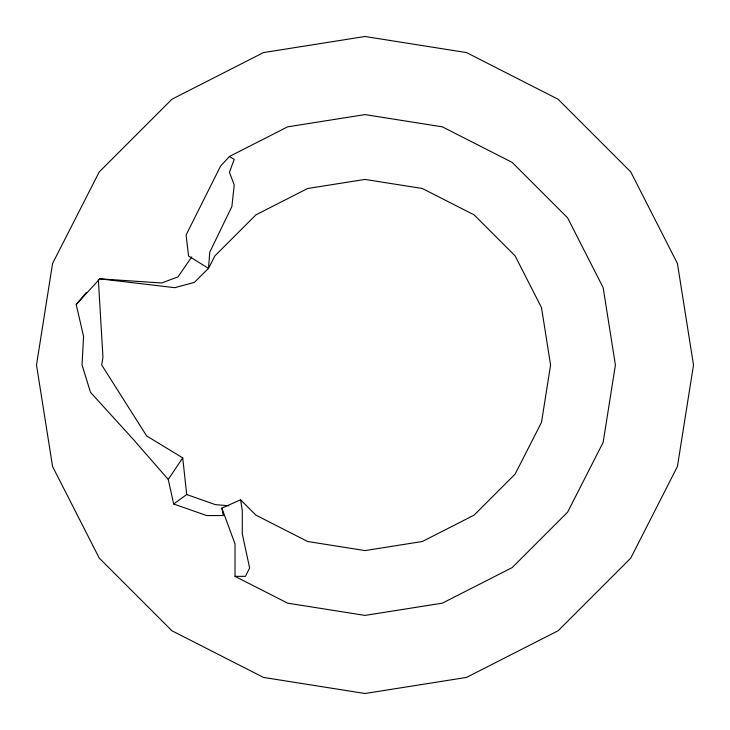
<?xml version="1.0" encoding="UTF-8"?>
<svg xmlns="http://www.w3.org/2000/svg" width="730" height="730" viewBox="0 0 730 730"><rect width="100%" height="100%" fill="white"/><g stroke="black" fill="none" stroke-linecap="round" stroke-linejoin="round"><path stroke-width="1.09" d="M168.247 479.464L133.928 440.08L90.483 392.293L82.043 365L83.567 336.384L76.212 304.547L99.809 278.833L174.789 287.684L194.381 282.382L208.515 268.366L214.857 255.92L255.92 214.857L307.649 188.495L365 179.416L422.351 188.495L474.08 214.857L515.143 255.92L541.505 307.649L550.584 365L541.505 422.351L515.143 474.08L474.08 515.143L422.351 541.505L365 550.584L307.649 541.505L255.92 515.143L240.571 499.795L221.865 508.135L223.316 515.553L206.654 515.553L173.676 504.001L168.247 479.464L182.719 457.874L146.648 435.947L101.716 365L102.948 357.244L98.34 279.462M191.753 256.905L177.983 276.871L161.64 282.985L99.809 278.833M76.212 304.547L86.176 292.712M229.421 156.503L220.533 166.166L186.086 235.014L188.586 256.057L208.515 268.366L209.756 252.206L231.875 206.535L234.23 185.018L229.421 172.262L234.23 159.368L229.421 156.503L287.62 126.847L365 114.592L442.38 126.847L512.186 162.416L567.584 217.814L603.153 287.62L615.408 365L603.153 442.38L567.584 512.186L512.186 567.584L442.38 603.153L365 615.408L287.62 603.153L235.014 576.344L235.014 543.914L221.865 508.135M173.676 504.001L186.716 494.529L215.295 504.613L228.618 505.771M235.014 576.344L245.435 576.344L249.633 568.04L242.296 533.885L242.296 510.334L240.571 499.795M182.719 457.874L186.716 494.529M52.578 263.484L36.5 365L52.578 466.516L99.234 558.085L171.915 630.766L263.484 677.422L365 693.5L466.516 677.422L558.085 630.766L630.766 558.085L677.422 466.516L693.5 365L677.422 263.484L630.766 171.915L558.085 99.234L466.516 52.578L365 36.5L263.484 52.578L171.915 99.234L99.234 171.915L52.578 263.484"/></g></svg>
